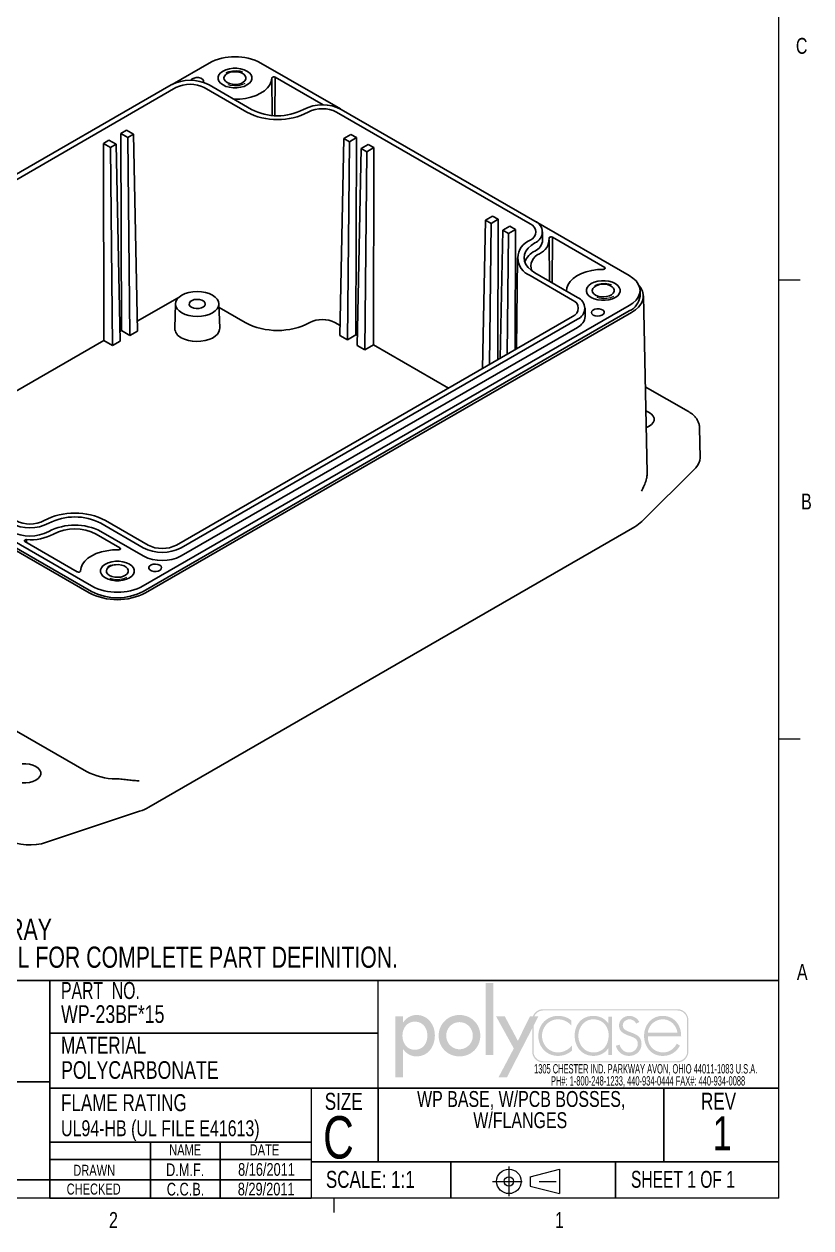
# Model space of a CAD drawing. Header units: inches. Extents: x 0.3 to 21.8, y 0.2 to 16.9.
# Drawn here: x 17.07 to 21.71, y 0.23 to 7.34 of the extents above; entities that cross this region are included whole.
import ezdxf

# ---------------------------------------------------------------- set-up
doc = ezdxf.new("R2010")
doc.units = ezdxf.units.IN
doc.header["$MEASUREMENT"] = 0
doc.linetypes.add('CENTERX2', pattern=[0.8, 0.5, -0.1, 0.1, -0.1])
doc.linetypes.add('HIDDEN', pattern=[0.075, 0.05, -0.025])
doc.layers.add('FORMAT', color=7, linetype='Continuous')
doc.layers.add('SLD-0', color=7, linetype='Continuous')
doc.styles.add('SLDTEXTSTYLE0', font='TXT', dxfattribs={"width": 0.525406})
doc.styles.add('SLDTEXTSTYLE1', font='TXT', dxfattribs={"width": 0.75})
doc.styles.add('SLDTEXTSTYLE2', font='TXT', dxfattribs={"width": 0.694444})
doc.styles.add('SLDTEXTSTYLE3', font='TXT', dxfattribs={"width": 0.6875})

# ---------------------------------------------------------------- blocks, each defined once
blk = doc.blocks.new('ThirdAngleProjectionBlock')
at = {"color": 7, "linetype": 'CENTERX2', "lineweight": 18}
for p, q in [((0.275, 0.506), (0.275, 0)), ((0, 0.253), (1.202, 0.253))]:
    blk.add_line(p, q, dxfattribs=at)
at = {"color": 7, "linetype": 'Continuous', "lineweight": 18}
for p, q in [((0.632, 0.332), (1.13, 0.459)), ((1.13, 0.459), (1.13, 0.048)), ((0.632, 0.332), (0.632, 0.174)), ((0.632, 0.174), (1.13, 0.048))]:
    blk.add_line(p, q, dxfattribs=at)
for radius in [0.206, 0.0789]:
    blk.add_circle((0.275, 0.253), radius, dxfattribs=at)
blk = doc.blocks.new('SW_NOTE_0')
at = {"color": 0, "linetype": 'Continuous', "lineweight": 0, "char_height": 0.055, "attachment_point": 2, "style": 'SLDTEXTSTYLE0'}
for s, insert in [('1305 CHESTER IND. PARKWAY AVON, OHIO 44011-1083 U.S.A.', (0.7423, 0.0709)), ('PH#: 1-800-248-1233, 440-934-0444 FAX#: 440-934-0088', (0.7564, -0.0002))]:
    blk.add_mtext(s, dxfattribs=dict(at, insert=insert))
blk = doc.blocks.new('Block4')
at = {"linetype": 'Continuous'}
blk.add_hatch(color=7, dxfattribs=at).paths.add_polyline_path([(1.559, 0.355), (1.559, 1.505), (1.44, 1.505), (1.44, 0.355)], flags=0)
h = blk.add_hatch(color=7, dxfattribs=at)
edge = h.paths.add_edge_path(flags=0)
edge.add_spline(control_points=[(0.122, 0.452), (0.17, 0.382), (0.245, 0.334), (0.333, 0.334)], knot_values=[4, 4, 4, 4, 5, 5, 5, 5], weights=[1, 1, 1, 1], degree=3, periodic=0)
edge.add_spline(control_points=[(0.333, 0.334), (0.523, 0.334), (0.629, 0.492), (0.629, 0.669)], knot_values=[3, 3, 3, 3, 4, 4, 4, 4], weights=[1, 1, 1, 1], degree=3, periodic=0)
edge.add_spline(control_points=[(0.629, 0.669), (0.629, 0.839), (0.517, 0.994), (0.338, 0.994)], knot_values=[2, 2, 2, 2, 3, 3, 3, 3], weights=[1, 1, 1, 1], degree=3, periodic=0)
edge.add_spline(control_points=[(0.338, 0.994), (0.245, 0.994), (0.171, 0.946), (0.122, 0.872)], knot_values=[1, 1, 1, 1, 2, 2, 2, 2], weights=[1, 1, 1, 1], degree=3, periodic=0)
edge.add_line((0.122, 0.872), (0.119, 0.872))
edge.add_line((0.119, 0.872), (0.119, 0.975))
edge.add_line((0.119, 0.975), (0, 0.975))
edge.add_line((0, 0.975), (0, 0))
edge.add_line((0, 0), (0.119, 0))
edge.add_line((0.119, 0), (0.119, 0.452))
edge.add_line((0.119, 0.452), (0.122, 0.452))
edge = h.paths.add_edge_path(flags=0)
edge.add_spline(control_points=[(0.113, 0.665), (0.113, 0.78), (0.185, 0.888), (0.309, 0.888), (0.437, 0.888), (0.51, 0.786), (0.51, 0.665)], knot_values=[0, 0, 0, 0, 1, 1, 1, 2, 2, 2, 2], weights=[1, 1, 1, 1, 1, 1, 1], degree=3, periodic=0)
edge.add_spline(control_points=[(0.51, 0.665), (0.51, 0.543), (0.439, 0.44), (0.309, 0.44), (0.183, 0.44), (0.113, 0.549), (0.113, 0.665)], knot_values=[2, 2, 2, 2, 3, 3, 3, 4, 4, 4, 4], weights=[1, 1, 1, 1, 1, 1, 1], degree=3, periodic=0)
h = blk.add_hatch(color=7, dxfattribs=at)
edge = h.paths.add_edge_path(flags=0)
edge.add_spline(control_points=[(0.69, 0.664), (0.69, 0.477), (0.836, 0.334), (1.022, 0.334), (1.207, 0.334), (1.353, 0.477), (1.353, 0.664)], knot_values=[0, 0, 0, 0, 1, 1, 1, 2, 2, 2, 2], weights=[1, 1, 1, 1, 1, 1, 1], degree=3, periodic=0)
edge.add_spline(control_points=[(1.353, 0.664), (1.353, 0.851), (1.207, 0.994), (1.022, 0.994), (0.836, 0.994), (0.69, 0.851), (0.69, 0.664)], knot_values=[2, 2, 2, 2, 3, 3, 3, 4, 4, 4, 4], weights=[1, 1, 1, 1, 1, 1, 1], degree=3, periodic=0)
edge = h.paths.add_edge_path(flags=0)
edge.add_spline(control_points=[(1.234, 0.664), (1.234, 0.547), (1.139, 0.448), (1.022, 0.448), (0.904, 0.448), (0.81, 0.547), (0.81, 0.664)], knot_values=[0, 0, 0, 0, 1, 1, 1, 2, 2, 2, 2], weights=[1, 1, 1, 1, 1, 1, 1], degree=3, periodic=0)
edge.add_spline(control_points=[(0.81, 0.664), (0.81, 0.782), (0.904, 0.88), (1.022, 0.88), (1.139, 0.88), (1.234, 0.782), (1.234, 0.664)], knot_values=[2, 2, 2, 2, 3, 3, 3, 4, 4, 4, 4], weights=[1, 1, 1, 1, 1, 1, 1], degree=3, periodic=0)
h = blk.add_hatch(color=7, dxfattribs=at)
edge = h.paths.add_edge_path(flags=0)
edge.add_spline(control_points=[(4.669, 0.413), (4.669, 0.316), (4.59, 0.237), (4.493, 0.237)], knot_values=[7, 7, 7, 7, 8, 8, 8, 8], weights=[1, 1, 1, 1], degree=3, periodic=0)
edge.add_line((4.493, 0.237), (2.356, 0.237))
edge.add_spline(control_points=[(2.356, 0.237), (2.259, 0.237), (2.18, 0.316), (2.18, 0.413)], knot_values=[1, 1, 1, 1, 2, 2, 2, 2], weights=[1, 1, 1, 1], degree=3, periodic=0)
edge.add_line((2.18, 0.413), (2.18, 0.781))
edge.add_line((2.18, 0.781), (1.778, 0))
edge.add_line((1.778, 0), (1.643, 0))
edge.add_line((1.643, 0), (1.887, 0.461))
edge.add_line((1.887, 0.461), (1.603, 0.975))
edge.add_line((1.603, 0.975), (1.742, 0.975))
edge.add_line((1.742, 0.975), (1.952, 0.582))
edge.add_line((1.952, 0.582), (2.146, 0.975))
edge.add_line((2.146, 0.975), (2.192, 0.975))
edge.add_spline(control_points=[(2.192, 0.975), (2.218, 1.041), (2.282, 1.087), (2.356, 1.087)], knot_values=[3.233464, 3.233464, 3.233464, 3.233464, 4, 4, 4, 4], weights=[1, 1, 1, 1], degree=3, periodic=0)
edge.add_line((2.356, 1.087), (4.493, 1.087))
edge.add_spline(control_points=[(4.493, 1.087), (4.59, 1.087), (4.669, 1.008), (4.669, 0.911)], knot_values=[5, 5, 5, 5, 6, 6, 6, 6], weights=[1, 1, 1, 1], degree=3, periodic=0)
edge.add_line((4.669, 0.911), (4.669, 0.413))
edge = h.paths.add_edge_path(flags=0)
edge.add_line((2.215, 0.975), (2.28, 0.975))
edge.add_line((2.28, 0.975), (2.201, 0.821))
edge.add_line((2.201, 0.821), (2.201, 0.413))
edge.add_spline(control_points=[(2.201, 0.413), (2.201, 0.327), (2.271, 0.258), (2.356, 0.258)], knot_values=[2, 2, 2, 2, 3, 3, 3, 3], weights=[1, 1, 1, 1], degree=3, periodic=0)
edge.add_line((2.356, 0.258), (4.493, 0.258))
edge.add_spline(control_points=[(4.493, 0.258), (4.579, 0.258), (4.649, 0.327), (4.649, 0.413)], knot_values=[4, 4, 4, 4, 5, 5, 5, 5], weights=[1, 1, 1, 1], degree=3, periodic=0)
edge.add_line((4.649, 0.413), (4.649, 0.911))
edge.add_spline(control_points=[(4.649, 0.911), (4.649, 0.997), (4.579, 1.066), (4.493, 1.066)], knot_values=[6, 6, 6, 6, 7, 7, 7, 7], weights=[1, 1, 1, 1], degree=3, periodic=0)
edge.add_line((4.493, 1.066), (2.356, 1.066))
edge.add_spline(control_points=[(2.356, 1.066), (2.293, 1.066), (2.239, 1.029), (2.215, 0.975)], knot_values=[0, 0, 0, 0, 0.732403, 0.732403, 0.732403, 0.732403], weights=[1, 1, 1, 1], degree=3, periodic=0)
h = blk.add_hatch(color=7, dxfattribs=at)
edge = h.paths.add_edge_path(flags=0)
edge.add_spline(control_points=[(2.806, 0.905), (2.745, 0.957), (2.672, 0.98), (2.593, 0.98)], knot_values=[8, 8, 8, 8, 9, 9, 9, 9], weights=[1, 1, 1, 1], degree=3, periodic=0)
edge.add_spline(control_points=[(2.593, 0.98), (2.413, 0.98), (2.278, 0.84), (2.278, 0.662)], knot_values=[7, 7, 7, 7, 8, 8, 8, 8], weights=[1, 1, 1, 1], degree=3, periodic=0)
edge.add_spline(control_points=[(2.278, 0.662), (2.278, 0.484), (2.41, 0.342), (2.592, 0.342)], knot_values=[6, 6, 6, 6, 7, 7, 7, 7], weights=[1, 1, 1, 1], degree=3, periodic=0)
edge.add_spline(control_points=[(2.592, 0.342), (2.674, 0.342), (2.752, 0.372), (2.814, 0.427)], knot_values=[5, 5, 5, 5, 6, 6, 6, 6], weights=[1, 1, 1, 1], degree=3, periodic=0)
edge.add_line((2.814, 0.427), (2.814, 0.507))
edge.add_spline(control_points=[(2.814, 0.507), (2.759, 0.44), (2.676, 0.398), (2.589, 0.398)], knot_values=[3, 3, 3, 3, 4, 4, 4, 4], weights=[1, 1, 1, 1], degree=3, periodic=0)
edge.add_spline(control_points=[(2.589, 0.398), (2.445, 0.398), (2.337, 0.523), (2.337, 0.662)], knot_values=[2, 2, 2, 2, 3, 3, 3, 3], weights=[1, 1, 1, 1], degree=3, periodic=0)
edge.add_spline(control_points=[(2.337, 0.662), (2.337, 0.802), (2.446, 0.925), (2.59, 0.925)], knot_values=[1, 1, 1, 1, 2, 2, 2, 2], weights=[1, 1, 1, 1], degree=3, periodic=0)
edge.add_spline(control_points=[(2.59, 0.925), (2.678, 0.925), (2.748, 0.889), (2.806, 0.825)], knot_values=[0, 0, 0, 0, 1, 1, 1, 1], weights=[1, 1, 1, 1], degree=3, periodic=0)
edge.add_line((2.806, 0.825), (2.806, 0.905))
h = blk.add_hatch(color=7, dxfattribs=at)
edge = h.paths.add_edge_path(flags=0)
edge.add_spline(control_points=[(3.392, 0.861), (3.34, 0.938), (3.25, 0.98), (3.156, 0.98)], knot_values=[6, 6, 6, 6, 7, 7, 7, 7], weights=[1, 1, 1, 1], degree=3, periodic=0)
edge.add_spline(control_points=[(3.156, 0.98), (2.972, 0.98), (2.857, 0.844), (2.857, 0.665)], knot_values=[5, 5, 5, 5, 6, 6, 6, 6], weights=[1, 1, 1, 1], degree=3, periodic=0)
edge.add_spline(control_points=[(2.857, 0.665), (2.857, 0.486), (2.973, 0.342), (3.159, 0.342)], knot_values=[4, 4, 4, 4, 5, 5, 5, 5], weights=[1, 1, 1, 1], degree=3, periodic=0)
edge.add_spline(control_points=[(3.159, 0.342), (3.249, 0.342), (3.347, 0.387), (3.392, 0.465)], knot_values=[3, 3, 3, 3, 4, 4, 4, 4], weights=[1, 1, 1, 1], degree=3, periodic=0)
edge.add_line((3.392, 0.465), (3.395, 0.465))
edge.add_line((3.395, 0.465), (3.395, 0.355))
edge.add_line((3.395, 0.355), (3.454, 0.355))
edge.add_line((3.454, 0.355), (3.454, 0.967))
edge.add_line((3.454, 0.967), (3.395, 0.967))
edge.add_line((3.395, 0.967), (3.395, 0.861))
edge.add_line((3.395, 0.861), (3.392, 0.861))
edge = h.paths.add_edge_path(flags=0)
edge.add_spline(control_points=[(3.398, 0.672), (3.398, 0.525), (3.314, 0.397), (3.157, 0.397), (3.009, 0.397), (2.916, 0.525), (2.916, 0.665)], knot_values=[0, 0, 0, 0, 1, 1, 1, 2, 2, 2, 2], weights=[1, 1, 1, 1, 1, 1, 1], degree=3, periodic=0)
edge.add_spline(control_points=[(2.916, 0.665), (2.916, 0.798), (3.013, 0.925), (3.153, 0.925), (3.302, 0.925), (3.398, 0.814), (3.398, 0.672)], knot_values=[2, 2, 2, 2, 3, 3, 3, 4, 4, 4, 4], weights=[1, 1, 1, 1, 1, 1, 1], degree=3, periodic=0)
h = blk.add_hatch(color=7, dxfattribs=at)
edge = h.paths.add_edge_path(flags=0)
edge.add_spline(control_points=[(3.731, 0.98), (3.793, 0.98), (3.861, 0.939), (3.887, 0.882)], knot_values=[11, 11, 11, 11, 12, 12, 12, 12], weights=[1, 1, 1, 1], degree=3, periodic=0)
edge.add_line((3.887, 0.882), (3.836, 0.856))
edge.add_spline(control_points=[(3.836, 0.856), (3.816, 0.898), (3.776, 0.925), (3.728, 0.925)], knot_values=[0, 0, 0, 0, 1, 1, 1, 1], weights=[1, 1, 1, 1], degree=3, periodic=0)
edge.add_spline(control_points=[(3.728, 0.925), (3.677, 0.925), (3.624, 0.882), (3.624, 0.829)], knot_values=[1, 1, 1, 1, 2, 2, 2, 2], weights=[1, 1, 1, 1], degree=3, periodic=0)
edge.add_spline(control_points=[(3.624, 0.829), (3.624, 0.682), (3.922, 0.754), (3.922, 0.533)], knot_values=[2, 2, 2, 2, 3, 3, 3, 3], weights=[1, 1, 1, 1], degree=3, periodic=0)
edge.add_spline(control_points=[(3.922, 0.533), (3.922, 0.42), (3.834, 0.342), (3.724, 0.342)], knot_values=[3, 3, 3, 3, 4, 4, 4, 4], weights=[1, 1, 1, 1], degree=3, periodic=0)
edge.add_spline(control_points=[(3.724, 0.342), (3.622, 0.342), (3.539, 0.404), (3.514, 0.503)], knot_values=[4, 4, 4, 4, 5, 5, 5, 5], weights=[1, 1, 1, 1], degree=3, periodic=0)
edge.add_line((3.514, 0.503), (3.572, 0.522))
edge.add_spline(control_points=[(3.572, 0.522), (3.595, 0.449), (3.644, 0.397), (3.724, 0.397)], knot_values=[6, 6, 6, 6, 7, 7, 7, 7], weights=[1, 1, 1, 1], degree=3, periodic=0)
edge.add_spline(control_points=[(3.724, 0.397), (3.801, 0.397), (3.862, 0.458), (3.862, 0.535)], knot_values=[7, 7, 7, 7, 8, 8, 8, 8], weights=[1, 1, 1, 1], degree=3, periodic=0)
edge.add_spline(control_points=[(3.862, 0.535), (3.862, 0.611), (3.804, 0.635), (3.743, 0.656)], knot_values=[8, 8, 8, 8, 9, 9, 9, 9], weights=[1, 1, 1, 1], degree=3, periodic=0)
edge.add_spline(control_points=[(3.743, 0.656), (3.659, 0.686), (3.564, 0.722), (3.564, 0.825)], knot_values=[9, 9, 9, 9, 10, 10, 10, 10], weights=[1, 1, 1, 1], degree=3, periodic=0)
edge.add_spline(control_points=[(3.564, 0.825), (3.564, 0.918), (3.642, 0.98), (3.731, 0.98)], knot_values=[10, 10, 10, 10, 11, 11, 11, 11], weights=[1, 1, 1, 1], degree=3, periodic=0)
h = blk.add_hatch(color=7, dxfattribs=at)
edge = h.paths.add_edge_path(flags=0)
edge.add_spline(control_points=[(4.554, 0.656), (4.555, 0.832), (4.445, 0.98), (4.26, 0.98)], knot_values=[6, 6, 6, 6, 7, 7, 7, 7], weights=[1, 1, 1, 1], degree=3, periodic=0)
edge.add_spline(control_points=[(4.26, 0.98), (4.081, 0.98), (3.963, 0.833), (3.963, 0.662)], knot_values=[5, 5, 5, 5, 6, 6, 6, 6], weights=[1, 1, 1, 1], degree=3, periodic=0)
edge.add_spline(control_points=[(3.963, 0.662), (3.963, 0.489), (4.078, 0.342), (4.26, 0.342)], knot_values=[4, 4, 4, 4, 5, 5, 5, 5], weights=[1, 1, 1, 1], degree=3, periodic=0)
edge.add_spline(control_points=[(4.26, 0.342), (4.38, 0.342), (4.478, 0.401), (4.534, 0.507)], knot_values=[3, 3, 3, 3, 4, 4, 4, 4], weights=[1, 1, 1, 1], degree=3, periodic=0)
edge.add_line((4.534, 0.507), (4.484, 0.537))
edge.add_spline(control_points=[(4.484, 0.537), (4.44, 0.454), (4.363, 0.398), (4.268, 0.398)], knot_values=[1, 1, 1, 1, 2, 2, 2, 2], weights=[1, 1, 1, 1], degree=3, periodic=0)
edge.add_spline(control_points=[(4.268, 0.398), (4.126, 0.398), (4.019, 0.501), (4.023, 0.656)], knot_values=[0, 0, 0, 0, 1, 1, 1, 1], weights=[1, 1, 1, 1], degree=3, periodic=0)
edge.add_line((4.023, 0.656), (4.554, 0.656))
edge = h.paths.add_edge_path(flags=0)
edge.add_spline(control_points=[(4.023, 0.712), (4.033, 0.827), (4.136, 0.925), (4.261, 0.925)], knot_values=[1, 1, 1, 1, 2, 2, 2, 2], weights=[1, 1, 1, 1], degree=3, periodic=0)
edge.add_spline(control_points=[(4.261, 0.925), (4.387, 0.925), (4.48, 0.824), (4.494, 0.712)], knot_values=[0, 0, 0, 0, 1, 1, 1, 1], weights=[1, 1, 1, 1], degree=3, periodic=0)
edge.add_line((4.494, 0.712), (4.023, 0.712))
blk = doc.blocks.new('POLYCASE LOGO')
at = {"color": 7, "linetype": 'Continuous', "xscale": 0.37, "yscale": 0.37, "zscale": 0.37}
blk.add_blockref('Block4', (0.1015, -0.5714), dxfattribs=at)
at = {"color": 7, "linetype": 'Continuous', "lineweight": 0}
blk.add_blockref('SW_NOTE_0', (0.8349, -0.5644), dxfattribs=at)
blk = doc.blocks.new('SW_NOTE_1')
at = {"layer": 'SLD-0', "color": 0, "char_height": 0.125, "attachment_point": 1, "style": 'SLDTEXTSTYLE1'}
for s, insert in [('NOTES:', (0, 0.1611)), ('1.', (0, -0.0032)), ('COLOR: LIGHT GRAY', (0.1969, -0.0032)), ('2.', (0, -0.1676)), ('SEE SOLID MODEL FOR COMPLETE PART DEFINITION.', (0.1969, -0.1676))]:
    blk.add_mtext(s, dxfattribs=dict(at, insert=insert))
blk = doc.blocks.new('SW_NOTE_3')
at = {"layer": 'FORMAT', "color": 0, "char_height": 0.09375, "attachment_point": 2, "style": 'SLDTEXTSTYLE1'}
for s, insert in [('WP BASE, W/PCB BOSSES,', (0.7471, 0.1209)), ('W/FLANGES', (0.7413, -0.0041))]:
    blk.add_mtext(s, dxfattribs=dict(at, insert=insert))

msp = doc.modelspace()

# ---------------------------------------------------------------- linework, layer by layer
at = {"color": 7, "linetype": 'Continuous', "lineweight": 18}
for p, q in [((21.5228799, 0.4106007), (21.5228799, 16.6606007)), ((21.5228799, 5.8276007), (21.6478799, 5.8276007)), ((21.5228799, 3.1196007), (21.6478799, 3.1196007)), ((21.5228799, 0.4106007), (0.5228799, 0.4106007)), ((18.8978799, 0.4106007), (18.8978799, 0.3258015))]:
    msp.add_line(p, q, dxfattribs=at)
at = {"color": 7, "linetype": 'Continuous', "lineweight": 25}
for p, q in [((18.1626963, 7.1053099), (17.9443453, 6.9792585)), ((18.9376017, 6.8345678), (18.4686119, 7.1053099)), ((17.9399187, 6.9768009), (15.6036379, 5.6280947)), ((17.9677576, 6.9607299), (15.6314768, 5.6120237)), ((18.3852735, 6.8160393), (18.1346348, 6.9607299)), ((18.4131123, 6.8321103), (18.1624736, 6.9768009)), ((18.5345402, 6.7968324), (18.5321892, 7.0168016)), ((18.5506529, 6.795808), (18.5523519, 7.0216115)), ((18.8345669, 6.8586923), (18.5523519, 7.0216115)), ((20.0833598, 6.1732336), (18.9420282, 6.8321103)), ((20.055521, 6.1571626), (18.9141894, 6.8160393)), ((17.6423595, 6.690515), (17.6755935, 6.7097006)), ((17.6455004, 5.527782), (17.6423595, 6.690515)), ((17.6843404, 6.6662799), (17.6423595, 6.690515)), ((17.6755935, 6.7097006), (17.7175745, 6.6854655)), ((17.7175745, 6.6854655), (17.6843404, 6.6662799)), ((17.7406088, 5.5241419), (17.7175745, 6.6854655)), ((18.956678, 6.6606743), (18.9986589, 6.6849095)), ((18.9986589, 6.6849095), (19.031893, 6.6657239)), ((17.5395283, 6.6311519), (17.5727623, 6.6503375)), ((17.5426693, 5.4684188), (17.5395283, 6.6311519)), ((17.5815093, 6.6069168), (17.5395283, 6.6311519)), ((17.5727623, 6.6503375), (17.6147433, 6.6261024)), ((17.6147433, 6.6261024), (17.5815093, 6.6069168)), ((17.5933763, 5.4391463), (17.5815093, 6.6069168)), ((17.6377777, 5.4647787), (17.6147433, 6.6261024)), ((17.6962074, 5.4985095), (17.6843404, 6.6662799)), ((18.9336436, 5.4993507), (18.956678, 6.6606743)), ((18.989912, 6.6414888), (18.956678, 6.6606743)), ((18.978045, 5.4737183), (18.989912, 6.6414888)), ((19.031893, 6.6657239), (18.989912, 6.6414888)), ((19.031893, 6.6657239), (19.028752, 5.5029908)), ((19.0595091, 6.6013112), (19.1014901, 6.6255463)), ((19.1347241, 6.6063607), (19.0927431, 6.5821256)), ((19.1014901, 6.6255463), (19.1347241, 6.6063607)), ((19.1347241, 6.6063607), (19.1315831, 5.4436277)), ((19.0364747, 5.4399876), (19.0595091, 6.6013112)), ((19.0927431, 6.5821256), (19.0595091, 6.6013112)), ((19.0808762, 5.4143552), (19.0927431, 6.5821256)), ((19.7744207, 5.3038327), (19.7917711, 6.1785854)), ((19.8337521, 6.2028205), (19.7917711, 6.1785854)), ((19.7917711, 6.1785854), (19.8250051, 6.1593998)), ((19.8250051, 6.1593998), (19.8669861, 6.1836349)), ((19.8669861, 6.1836349), (19.8337521, 6.2028205)), ((19.8647503, 5.3559789), (19.8669861, 6.1836349)), ((19.816558, 5.328158), (19.8250051, 6.1593998)), ((19.879634, 5.3645711), (19.8946022, 6.1192222)), ((19.9365832, 6.1434573), (19.8946022, 6.1192222)), ((19.8946022, 6.1192222), (19.9278362, 6.1000366)), ((19.9278362, 6.1000366), (19.9698172, 6.1242717)), ((19.9698172, 6.1242717), (19.9365832, 6.1434573)), ((19.9679026, 5.4155275), (19.9698172, 6.1242717)), ((20.6401368, 5.8517152), (20.0876169, 6.1706782)), ((20.1294524, 6.0607736), (20.1294524, 6.1089945)), ((19.9206027, 5.3882218), (19.9278362, 6.1000366)), ((20.1706863, 5.8174844), (20.1680786, 6.0614717)), ((20.1851343, 5.8091438), (20.1871563, 6.0778591)), ((20.1871563, 6.0778591), (20.4951513, 5.9000573)), ((19.9805452, 5.957238), (19.974798, 5.4195081)), ((20.4950784, 5.890373), (20.4951513, 5.9000573)), ((20.3061597, 5.7071353), (20.055521, 5.8518259)), ((20.3339985, 5.7232063), (20.0833598, 5.8678969)), ((20.2706477, 5.7641858), (20.2706009, 5.759805)), ((20.703494, 5.7312673), (20.703494, 5.7634146)), ((17.7394608, 5.5820242), (17.9770993, 5.71921)), ((17.9650125, 5.6856749), (17.960374, 5.5410617)), ((17.9770993, 5.71921), (17.9835771, 5.7226479)), ((18.2255126, 5.5410617), (18.2208741, 5.6856749)), ((20.7455003, 4.6880068), (20.7231611, 5.7329486)), ((17.7749401, 4.0210711), (20.6401368, 5.6751139)), ((17.7749401, 3.9889238), (20.6401368, 5.6429667)), ((17.7888596, 3.9808883), (20.6540562, 5.6349311)), ((17.9698789, 4.2620929), (20.3061597, 5.6107991)), ((18.2215814, 5.6636239), (18.3759317, 5.5745193)), ((20.3800912, 5.6107463), (20.3800912, 5.6589672)), ((17.9977177, 4.2460219), (20.3339985, 5.5947281)), ((17.9977177, 4.197801), (20.3339985, 5.5465072)), ((18.9048476, 5.5745193), (18.9347916, 5.557233)), ((16.9321341, 5.1159644), (17.5426693, 5.4684188)), ((17.5426693, 5.4684188), (17.5933763, 5.4391463)), ((17.6366296, 5.522661), (17.6455004, 5.527782)), ((17.6455004, 5.527782), (17.6962074, 5.4985095)), ((17.6962074, 5.4985095), (17.7406088, 5.5241419)), ((18.9336436, 5.4993507), (18.978045, 5.4737183)), ((18.978045, 5.4737183), (19.028752, 5.5029908)), ((19.028752, 5.5029908), (19.0376228, 5.4978698)), ((17.5933763, 5.4391463), (17.6377777, 5.4647787)), ((19.0364747, 5.4399876), (19.0808762, 5.4143552)), ((19.0808762, 5.4143552), (19.1315831, 5.4436277)), ((19.1315831, 5.4436277), (19.574081, 5.1881791)), ((15.2974997, 5.2746658), (17.4690246, 4.0210711)), ((15.2835802, 5.234483), (17.4551052, 3.9808883)), ((15.2974997, 5.2425185), (17.4690246, 3.9889238)), ((20.9897774, 5.0492195), (20.7346292, 5.1965134)), ((21.0582508, 4.7769767), (21.0544595, 4.9543207)), ((20.7147714, 4.4016676), (21.0318928, 4.7187547)), ((17.552363, 4.4067836), (17.8030017, 4.2620929)), ((17.5245241, 4.3907125), (17.7751628, 4.2460219)), ((17.5245241, 4.3424916), (17.7751628, 4.197801)), ((17.8078108, 2.7162042), (20.6730075, 4.3702471)), ((17.0772895, 4.2825712), (17.3852846, 4.1047694)), ((17.08683, 4.2770636), (17.0868486, 4.2941751)), ((17.637115, 4.2459565), (17.4972086, 4.3267227)), ((17.6370421, 4.2362722), (17.637115, 4.2459565)), ((15.2677875, 4.1805796), (17.4393125, 2.9269849)), ((17.405451, 4.110143), (17.4054432, 4.1094135)), ((17.7533829, 2.6920944), (17.2041125, 2.5090241))]:
    msp.add_line(p, q, dxfattribs=at)
at = {"color": 7, "linetype": 'Continuous', "lineweight": 25, "flags": 128}
for points in [[(18.2449434, 6.9761888), (18.2624509, 6.9681289), (18.2826262, 6.96252), (18.3044577, 6.9596435), (18.3268506, 6.9596435), (18.348682, 6.96252), (18.3688573, 6.9681289), (18.3863648, 6.9761888), (18.4003265, 6.9862957), (18.4100424, 6.9979426), (18.4150253, 7.0105457), (18.4150253, 7.0234728), (18.4100424, 7.0360758), (18.4003265, 7.0477228), (18.3863648, 7.0578296), (18.3688573, 7.0658896), (18.348682, 7.0714985), (18.3268506, 7.074375), (18.3044577, 7.074375), (18.2826262, 7.0714985), (18.2624509, 7.0658896), (18.2449434, 7.0578296), (18.2309817, 7.0477228), (18.2212658, 7.0360758), (18.2162829, 7.0234728), (18.2162829, 7.0105457), (18.2212658, 6.9979426), (18.2309817, 6.9862957), (18.2449434, 6.9761888)], [(18.2449434, 6.9761888), (18.2624509, 6.9681289), (18.2826262, 6.96252), (18.3044577, 6.9596435), (18.3268506, 6.9596435), (18.348682, 6.96252), (18.3688573, 6.9681289), (18.3863648, 6.9761888), (18.4003265, 6.9862957), (18.4100424, 6.9979426), (18.4150253, 7.0105457), (18.4150253, 7.0234728), (18.4100424, 7.0360758), (18.4003265, 7.0477228), (18.3863648, 7.0578296), (18.3688573, 7.0658896), (18.348682, 7.0714985), (18.3268506, 7.074375), (18.3044577, 7.074375), (18.2826262, 7.0714985), (18.2624509, 7.0658896), (18.2449434, 7.0578296), (18.2309817, 7.0477228), (18.2212658, 7.0360758), (18.2162829, 7.0234728), (18.2162829, 7.0105457), (18.2212658, 6.9979426), (18.2309817, 6.9862957), (18.2449434, 6.9761888)], [(18.26972, 6.990492), (18.2838162, 6.9843211), (18.3002737, 6.9805745), (18.3178719, 6.9795301), (18.3353056, 6.9812654), (18.3512819, 6.9856516), (18.3646158, 6.9923635), (18.3743184, 7.0009032), (18.3796702, 7.0106374), (18.3802742, 7.0208442), (18.3760856, 7.0307666), (18.3674151, 7.0396687), (18.3549057, 7.0468902), (18.3394852, 7.0518956), (18.3222972, 7.0543136), (18.3046166, 7.0539649), (18.2877546, 7.0508754), (18.2729617, 7.0452742), (18.2613352, 7.0375767), (18.2537372, 7.0283538), (18.2507313, 7.0182896), (18.2525405, 7.0081303), (18.2590305, 6.9986296), (18.26972, 6.990492)], [(18.056094, 7.0033656), (18.0569857, 7.0051528), (18.0636917, 7.0121031), (18.074294, 7.0171856), (18.0873608, 7.0197139), (18.1011273, 7.0193465), (18.1137343, 7.016133), (18.1234791, 7.0105074), (18.1290456, 7.0032296), (18.1296821, 6.9952824), (18.1283028, 6.9917574)], [(18.5321892, 7.0168016), (18.5293702, 6.9969033), (18.5210997, 6.9775179), (18.5075886, 6.9591399), (18.4891815, 6.9422381), (18.4663481, 6.9272435), (18.4396707, 6.9145387), (18.4098299, 6.9044477), (18.3775867, 6.897228), (18.3437638, 6.8930638), (18.3092239, 6.8920611)], [(18.5523519, 7.0216115), (18.5495701, 7.0228028), (18.5463093, 7.023477), (18.5428499, 7.0235762), (18.5394894, 7.0230917), (18.5365169, 7.0220654), (18.5341879, 7.0205854), (18.5327028, 7.018779), (18.5321892, 7.0168016)], [(20.0833598, 5.8678969), (20.061283, 5.882819), (20.0435216, 5.8995511), (20.030513, 5.9176812), (20.0225775, 5.9367628), (20.0199104, 5.9563262), (20.0225775, 5.9758895), (20.030513, 5.9949711), (20.0435216, 6.0131012), (20.061283, 6.0298333), (20.0833598, 6.0447554)], [(20.1670555, 6.0723407), (20.1672407, 6.0744252), (20.1685096, 6.0763797), (20.1707432, 6.078021), (20.1737322, 6.0791953), (20.1771965, 6.0797926), (20.1808115, 6.079757), (20.1842385, 6.0790917), (20.1871563, 6.0778591)], [(20.4951513, 5.9000573), (20.4972149, 5.8984514), (20.4983828, 5.896569), (20.4985545, 5.8945719), (20.4977154, 5.892632), (20.4959375, 5.890916), (20.4933737, 5.8895715), (20.4902446, 5.8887141), (20.4868193, 5.8884177)], [(20.4868193, 5.8884177), (20.4523508, 5.8867903), (20.4187707, 5.8820158), (20.3869356, 5.874216), (20.3576575, 5.8635898), (20.3316833, 5.8504084), (20.3096756, 5.8350078), (20.2921956, 5.8177811), (20.2796894, 5.7991675), (20.2724759, 5.779642), (20.2707391, 5.7597025)], [(20.6401368, 5.6751139), (20.6621815, 5.6900143), (20.6799171, 5.7067221), (20.6929068, 5.7248258), (20.7008308, 5.7438797), (20.703494, 5.7634146), (20.7008308, 5.7829495), (20.6929068, 5.8020034), (20.6799171, 5.8201071), (20.6621815, 5.8368148), (20.6401368, 5.8517152)], [(18.002467, 5.6320765), (18.0218566, 5.6228904), (18.0439779, 5.6160645), (18.067981, 5.6118611), (18.0929433, 5.6104418), (18.1179057, 5.6118611), (18.1419087, 5.6160645), (18.16403, 5.6228904), (18.1834196, 5.6320765), (18.1993321, 5.6432699), (18.2111562, 5.6560403), (18.2184375, 5.6698969), (18.2208961, 5.6843074), (18.2184375, 5.6987178), (18.2111562, 5.7125745), (18.1993321, 5.7253449), (18.1834196, 5.7365382), (18.16403, 5.7457243), (18.1419087, 5.7525502), (18.1179057, 5.7567536), (18.0929433, 5.7581729), (18.067981, 5.7567536), (18.0439779, 5.7525502), (18.0218566, 5.7457243), (18.002467, 5.7365382), (17.9865545, 5.7253449), (17.9747304, 5.7125745), (17.9674491, 5.6987178), (17.9649906, 5.6843074), (17.9674491, 5.6698969), (17.9747304, 5.6560403), (17.9865545, 5.6432699), (18.002467, 5.6320765)], [(20.4164684, 5.7225942), (20.4339758, 5.7145342), (20.4541511, 5.7089254), (20.4759826, 5.7060488), (20.4983755, 5.7060488), (20.5202069, 5.7089254), (20.5403822, 5.7145342), (20.5578897, 5.7225942), (20.5718514, 5.732701), (20.5815674, 5.744348), (20.5865503, 5.756951), (20.5865503, 5.7698782), (20.5815674, 5.7824812), (20.5718514, 5.7941281), (20.5578897, 5.804235), (20.5403822, 5.8122949), (20.5202069, 5.8179038), (20.4983755, 5.8207804), (20.4759826, 5.8207804), (20.4541511, 5.8179038), (20.4339758, 5.8122949), (20.4164684, 5.804235), (20.4025066, 5.7941281), (20.3927907, 5.7824812), (20.3878078, 5.7698782), (20.3878078, 5.756951), (20.3927907, 5.744348), (20.4025066, 5.732701), (20.4164684, 5.7225942)], [(20.4164684, 5.7225942), (20.4339758, 5.7145342), (20.4541511, 5.7089254), (20.4759826, 5.7060488), (20.4983755, 5.7060488), (20.5202069, 5.7089254), (20.5403822, 5.7145342), (20.5578897, 5.7225942), (20.5718514, 5.732701), (20.5815674, 5.744348), (20.5865503, 5.756951), (20.5865503, 5.7698782), (20.5815674, 5.7824812), (20.5718514, 5.7941281), (20.5578897, 5.804235), (20.5403822, 5.8122949), (20.5202069, 5.8179038), (20.4983755, 5.8207804), (20.4759826, 5.8207804), (20.4541511, 5.8179038), (20.4339758, 5.8122949), (20.4164684, 5.804235), (20.4025066, 5.7941281), (20.3927907, 5.7824812), (20.3878078, 5.7698782), (20.3878078, 5.756951), (20.3927907, 5.744348), (20.4025066, 5.732701), (20.4164684, 5.7225942)], [(20.4412449, 5.7368974), (20.4553412, 5.7307265), (20.4717987, 5.7269799), (20.4893969, 5.7259355), (20.5068306, 5.7276707), (20.5228068, 5.7320569), (20.5361407, 5.7387688), (20.5458433, 5.7473085), (20.5511951, 5.7570428), (20.5517991, 5.7672496), (20.5476105, 5.777172), (20.53894, 5.786074), (20.5264306, 5.7932955), (20.5110101, 5.7983009), (20.4938222, 5.8007189), (20.4761415, 5.8003703), (20.4592795, 5.7972808), (20.4444867, 5.7916796), (20.4328601, 5.7839821), (20.4252621, 5.7747592), (20.4222563, 5.7646949), (20.4240654, 5.7545357), (20.4305554, 5.745035), (20.4412449, 5.7368974)], [(20.6540562, 5.6349311), (20.6761068, 5.6496218), (20.6943113, 5.6659745), (20.7082992, 5.6836563), (20.7177857, 5.7023074), (20.7225777, 5.7215481), (20.7225777, 5.7409865), (20.7177857, 5.7602272), (20.7082992, 5.7788783), (20.6971255, 5.7934926)], [(18.0593557, 5.6649177), (18.0720815, 5.6596724), (18.0870679, 5.6570968), (18.102691, 5.6574698), (18.1172578, 5.6607511), (18.1291898, 5.6665851), (18.1371939, 5.6743396), (18.1404027, 5.6831742), (18.1384686, 5.6921316), (18.1316011, 5.7002412), (18.1205445, 5.7066241), (18.1064968, 5.7105886), (18.0909804, 5.7117051), (18.0756767, 5.7098527), (18.0622441, 5.705232), (18.0521382, 5.6983439), (18.0464543, 5.6899346), (18.0458081, 5.6809156), (18.0502697, 5.6722641), (18.0593557, 5.6649177)], [(20.4282073, 5.6193069), (20.4395767, 5.6148108), (20.4529919, 5.6129893), (20.4666409, 5.6140885), (20.4786805, 5.6179598), (20.4874846, 5.6240804), (20.4918641, 5.6316237), (20.4912277, 5.6395709), (20.4856612, 5.6468488), (20.4759164, 5.6524743), (20.4633094, 5.6556878), (20.4495429, 5.6560552), (20.4364761, 5.653527), (20.4258737, 5.6484445), (20.4191677, 5.6414942), (20.4172638, 5.6336147), (20.420419, 5.6258703), (20.4282073, 5.6193069)], [(17.9991866, 5.48552), (18.0186245, 5.476255), (18.0407484, 5.469281), (18.0647589, 5.4648502), (18.0897879, 5.4631226), (18.114931, 5.4641607), (18.1392795, 5.467927), (18.1619532, 5.4742854), (18.1821327, 5.483006), (18.1990887, 5.4937737), (18.2122083, 5.5061993), (18.2210173, 5.5198337), (18.2251975, 5.5341841), (18.2255126, 5.5410617)], [(20.7376944, 5.0531362), (20.7411728, 5.0519315), (20.7584046, 5.0439985)], [(20.7584046, 5.0439985), (20.7721465, 5.0340508), (20.7817094, 5.0225873), (20.7866138, 5.0101827), (20.7866138, 4.9974591), (20.7817094, 4.9850546), (20.7721465, 4.973591), (20.7584046, 4.9636434), (20.7411728, 4.9557103), (20.7397878, 4.9552171)], [(17.0868486, 4.2941751), (17.0832378, 4.2940682), (17.0798522, 4.2933357), (17.0770091, 4.2920463), (17.0749748, 4.2903208), (17.0739401, 4.2883208), (17.0740019, 4.2862339), (17.0751544, 4.2842556), (17.0772895, 4.2825712)], [(17.4054472, 4.1095794), (17.4082662, 4.1294777), (17.4165368, 4.148863), (17.4300479, 4.1672411), (17.4484549, 4.1841429), (17.4712884, 4.1991375), (17.4979657, 4.2118423), (17.5278066, 4.2219333), (17.5600497, 4.229153), (17.5938726, 4.2333172), (17.6284126, 4.2343199)], [(17.6284126, 4.2343199), (17.631897, 4.2345612), (17.6351048, 4.235383), (17.6377527, 4.2367126), (17.6396069, 4.2384327), (17.6405038, 4.2403914), (17.6403642, 4.2424157), (17.6392003, 4.244327), (17.637115, 4.2459565)], [(17.5512717, 4.0685513), (17.5687791, 4.0604914), (17.5889544, 4.0548825), (17.6107859, 4.052006), (17.6331788, 4.052006), (17.6550103, 4.0548825), (17.6751856, 4.0604914), (17.692693, 4.0685513), (17.7066548, 4.0786582), (17.7163707, 4.0903051), (17.7213536, 4.1029082), (17.7213536, 4.1158353), (17.7163707, 4.1284384), (17.7066548, 4.1400853), (17.692693, 4.1501922), (17.6751856, 4.1582521), (17.6550103, 4.163861), (17.6331788, 4.1667375), (17.6107859, 4.1667375), (17.5889544, 4.163861), (17.5687791, 4.1582521), (17.5512717, 4.1501922), (17.5373099, 4.1400853), (17.527594, 4.1284384), (17.5226111, 4.1158353), (17.5226111, 4.1029082), (17.527594, 4.0903051), (17.5373099, 4.0786582), (17.5512717, 4.0685513)], [(17.5512717, 4.0685513), (17.5687791, 4.0604914), (17.5889544, 4.0548825), (17.6107859, 4.052006), (17.6331788, 4.052006), (17.6550103, 4.0548825), (17.6751856, 4.0604914), (17.692693, 4.0685513), (17.7066548, 4.0786582), (17.7163707, 4.0903051), (17.7213536, 4.1029082), (17.7213536, 4.1158353), (17.7163707, 4.1284384), (17.7066548, 4.1400853), (17.692693, 4.1501922), (17.6751856, 4.1582521), (17.6550103, 4.163861), (17.6331788, 4.1667375), (17.6107859, 4.1667375), (17.5889544, 4.163861), (17.5687791, 4.1582521), (17.5512717, 4.1501922), (17.5373099, 4.1400853), (17.527594, 4.1284384), (17.5226111, 4.1158353), (17.5226111, 4.1029082), (17.527594, 4.0903051), (17.5373099, 4.0786582), (17.5512717, 4.0685513)], [(17.5760483, 4.0828546), (17.5901445, 4.0766836), (17.606602, 4.072937), (17.6242002, 4.0718926), (17.6416339, 4.0736279), (17.6576101, 4.0780141), (17.670944, 4.084726), (17.6806467, 4.0932657), (17.6859984, 4.1029999), (17.6866024, 4.1132068), (17.6824138, 4.1231291), (17.6737433, 4.1320312), (17.6612339, 4.1392527), (17.6458134, 4.1442581), (17.6286255, 4.1466761), (17.6109449, 4.1463274), (17.5940828, 4.1432379), (17.57929, 4.1376367), (17.5676634, 4.1299392), (17.5600655, 4.1207163), (17.5570596, 4.1106521), (17.5588687, 4.1004929), (17.5653587, 4.0909921), (17.5760483, 4.0828546)], [(17.8716113, 4.1434154), (17.8793995, 4.136852), (17.8825548, 4.1291076), (17.8806508, 4.1212281), (17.8739448, 4.1142778), (17.8633424, 4.1091953), (17.8502756, 4.1066671), (17.8365091, 4.1070345), (17.8239022, 4.110248), (17.8141574, 4.1158735), (17.8085908, 4.1231514), (17.8079544, 4.1310986), (17.8123339, 4.1386419), (17.821138, 4.1447625), (17.8331776, 4.1486338), (17.8468266, 4.149733), (17.8602418, 4.1479115), (17.8716113, 4.1434154)], [(17.3852846, 4.1047694), (17.3880664, 4.1035782), (17.3913272, 4.102904), (17.3947866, 4.1028048), (17.398147, 4.1032892), (17.4011196, 4.1043156), (17.4034485, 4.1057956), (17.4049337, 4.107602), (17.4054472, 4.1095794)], [(17.0612535, 2.859578), (17.0832938, 2.859578), (17.1047814, 2.8624093), (17.124639, 2.8679298), (17.1418708, 2.8758628), (17.1556126, 2.8858105), (17.1651755, 2.897274), (17.17008, 2.9096786), (17.17008, 2.9224022), (17.1651755, 2.9348067), (17.1556126, 2.9462703), (17.1418708, 2.9562179), (17.124639, 2.964151), (17.1047814, 2.9696715), (17.0832938, 2.9725028), (17.0612535, 2.9725028)]]:
    msp.add_lwpolyline(points, dxfattribs=at)
at = {"color": 7, "linetype": 'HIDDEN', "lineweight": 18, "flags": 128}
for points in [[(18.3730989, 6.9839522), (18.355158, 6.9761987), (18.3341593, 6.9716773), (18.3118046, 6.9707543), (18.289905, 6.9735045), (18.2702347, 6.9797051), (18.2543872, 6.9888536), (18.2436463, 7.0002091), (18.2388824, 7.0128514), (18.2404812, 7.0257565), (18.2483132, 7.0378788), (18.2617441, 7.0482363), (18.2796857, 7.0559898), (18.3006844, 7.0605111), (18.3230392, 7.0614341), (18.3449387, 7.0586839), (18.3646091, 7.0524834), (18.3804566, 7.0433348), (18.3911975, 7.0319793), (18.3959614, 7.019337), (18.3943625, 7.0064319), (18.3865304, 6.9943096), (18.3730995, 6.9839522)], [(20.5474388, 5.7287247), (20.5295114, 5.7209712), (20.5085126, 5.7164498), (20.4861579, 5.7155268), (20.4642584, 5.718277), (20.444588, 5.7244776), (20.4287405, 5.7336262), (20.4179996, 5.7449816), (20.4132357, 5.757624), (20.4148345, 5.7705291), (20.4226667, 5.7826513), (20.4360975, 5.7930088), (20.4540391, 5.8007623), (20.4750377, 5.8052836), (20.4973925, 5.8062066), (20.519292, 5.8034565), (20.5389624, 5.7972559), (20.5548099, 5.7881073), (20.5655508, 5.7767519), (20.5703147, 5.7641095), (20.5687159, 5.7512044), (20.5608838, 5.7390821), (20.547453, 5.7287247)], [(17.6758841, 4.071008), (17.6579508, 4.0632545), (17.636952, 4.0587332), (17.6145973, 4.0578102), (17.5926977, 4.0605603), (17.5730274, 4.0667609), (17.5571799, 4.0759095), (17.546439, 4.087265), (17.5416751, 4.0999073), (17.5432739, 4.1128124), (17.551106, 4.1249347), (17.5645369, 4.1352921), (17.5824785, 4.1430456), (17.6034771, 4.147567), (17.6258319, 4.14849), (17.6477314, 4.1457398), (17.6674018, 4.1395392), (17.6832493, 4.1303907), (17.6939902, 4.1190352), (17.6987541, 4.1063929), (17.6971552, 4.0934878), (17.6893232, 4.0813654), (17.6758923, 4.071008)]]:
    msp.add_lwpolyline(points, dxfattribs=at)
at = {"color": 7, "linetype": 'Continuous', "lineweight": 25}
for centre, radius, start, end in [((18.3156541, 6.81284), 0.3300526, 62.39104022, 117.60895978), ((18.0511962, 6.7632161), 0.2408343, 62.480539, 117.519461), ((18.0511962, 6.799694), 0.1813686, 62.60967224, 117.39032776), ((18.5662928, 7.125006), 0.3305331, 242.39104022, 297.60895978), ((18.8307508, 6.6185254), 0.2408343, 62.480539, 117.519461), ((18.8307508, 6.6550033), 0.1813686, 62.60967224, 117.39032776), ((18.5662928, 7.1636471), 0.3919174, 242.49142557, 297.50857443), ((20.0372396, 6.1089945), 0.0515206, 290.7834208, 69.2165792), ((20.0582978, 6.1089945), 0.0689548, 291.31255189, 68.68744811), ((20.0961972, 5.9563262), 0.1121377, 111.2682653, 248.7317347), ((20.0526911, 6.0671955), 0.0770295, 293.46212506, 355.21773398), ((20.0746589, 6.0660832), 0.0926083, 292.88678916, 3.87438684), ((20.1393743, 5.885242), 0.1245938, 116.71651321, 157.85113034), ((20.1390201, 5.9074635), 0.0785915, 111.14076619, 200.81396592), ((20.2878783, 5.6589672), 0.0515206, 290.7834208, 69.2165792), ((20.3089365, 5.6589672), 0.0689548, 291.31255189, 68.68744811), ((20.596157, 5.7414031), 0.1078145, 294.07430685, 354.60555219), ((20.3033298, 5.6171682), 0.0770295, 293.46212506, 355.21773398), ((18.0254063, 5.5451744), 0.0651622, 183.61859327, 246.2731877), ((18.5662928, 5.940066), 0.4121428, 242.49142557, 297.50857443), ((18.8307508, 5.4315129), 0.1610626, 62.60967224, 117.39032776), ((20.9792482, 4.777665), 0.0790056, 311.78526525, 359.50082409), ((17.1068857, 4.5678195), 0.1813686, 242.60967224, 297.39032776), ((17.3713436, 4.0591757), 0.3919174, 62.49142557, 117.50857443), ((17.3713436, 4.0978169), 0.3305331, 62.39104022, 117.60895978), ((17.1068857, 4.6042974), 0.2408343, 242.480539, 297.519461), ((17.1068857, 4.5560765), 0.2408343, 242.480539, 297.519461), ((17.3713436, 4.0495959), 0.3305331, 62.39104022, 117.60895978), ((17.3713436, 4.0851387), 0.2724057, 62.480539, 117.519461), ((20.5740537, 4.5452423), 0.2010353, 299.48667249, 314.4242493), ((17.1099509, 4.5844177), 0.2911605, 265.44905226, 297.74091431), ((17.8864403, 4.4231288), 0.1813686, 242.60967224, 297.39032776), ((17.8864403, 4.4596067), 0.2408343, 242.480539, 297.519461), ((17.8864403, 4.4113858), 0.2408343, 242.480539, 297.519461), ((17.6219824, 4.3013393), 0.3612988, 242.49142557, 297.50857443), ((17.6219824, 4.3135409), 0.3300526, 242.39104022, 297.60895978), ((17.6219824, 4.2813937), 0.3300526, 242.39104022, 297.60895978), ((17.6133447, 3.252429), 0.3690543, 241.86422344, 270.10744851), ((17.6610756, 2.9739683), 0.2966033, 288.13245492, 299.65120716), ((17.1068728, 2.8018644), 0.3085628, 242.93847718, 288.36911812)]:
    msp.add_arc(centre, radius, start, end, dxfattribs=at)
for points, knots in [([(21.053903, 4.9547478), (21.0539105, 4.9581932), (21.0539323, 4.9681694), (21.0493302, 4.9842737), (21.0407985, 5.0023056), (21.0284121, 5.019013), (21.012546, 5.0342369), (20.9988872, 5.0438801), (20.9908639, 5.0485827), (20.9897774, 5.0492195)], [0, 0, 0, 0, 0.08930135, 0.258577796, 0.428236705, 0.602411035, 0.783747531, 0.970716184, 1, 1, 1, 1]), ([(20.7114878, 4.5801331), (20.7115857, 4.5802959), (20.713231, 4.5830313), (20.7210357, 4.5965671), (20.7327536, 4.6216467), (20.7414377, 4.6506461), (20.7452813, 4.6733098), (20.745292, 4.6833966), (20.7452969, 4.6880064)], [0, 0, 0, 0, 0.004423904, 0.074362053, 0.365624836, 0.663962783, 0.846426208, 1, 1, 1, 1]), ([(17.6140368, 2.8833754), (17.6266331, 2.8831516), (17.638941, 2.8821458), (17.6632122, 2.8797701), (17.6752057, 2.8783634), (17.6981864, 2.875744), (17.7092837, 2.874511), (17.7254606, 2.8730136), (17.7307738, 2.8725724), (17.7412535, 2.8718423), (17.7464588, 2.8715521), (17.7514871, 2.8713611)], [0, 0, 0, 0, 0.25, 0.25, 0.5, 0.5, 0.75, 0.75, 0.875, 0.875, 1, 1, 1, 1])]:
    msp.add_open_spline(points, degree=3, knots=knots, dxfattribs=at)
at = {"layer": 'SLD-0', "color": 7}
for p, q in [((15.6982152, 1.6938209), (21.5228799, 1.6938209)), ((17.2242555, 1.6938209), (17.2242555, 0.4106007)), ((19.1597046, 1.38363), (17.2242555, 1.38363)), ((17.2242555, 1.0966466), (15.6982152, 1.0966466)), ((17.2242555, 1.058595), (18.7641599, 1.058595)), ((18.7641599, 1.058595), (21.5228799, 1.058595)), ((19.1597046, 1.058595), (19.1597046, 0.6234865)), ((20.8446991, 1.058595), (20.8446991, 0.6234865)), ((18.7641599, 0.7393264), (17.2242555, 0.7393264)), ((17.8165837, 0.7393264), (17.8165837, 0.4106007)), ((18.2282077, 0.7393264), (18.2282077, 0.4106007)), ((17.2242555, 0.637666), (18.7641599, 0.637666)), ((18.7641599, 0.6234865), (21.5228799, 0.6234865)), ((19.5872964, 0.6234865), (19.5872964, 0.4106007)), ((20.5592085, 0.6234865), (20.5592085, 0.4106007)), ((15.6982152, 0.5185416), (18.7641599, 0.5185416)), ((17.2242555, 0.4106007), (18.7641599, 0.4106007))]:
    msp.add_line(p, q, dxfattribs=at)
at = {"layer": 'SLD-0', "color": 7, "lineweight": 18}
for p, q in [((19.1597046, 1.058595), (19.1597046, 1.6938209)), ((18.7641599, 1.058595), (18.7641599, 0.4106007))]:
    msp.add_line(p, q, dxfattribs=at)

# ---------------------------------------------------------------- block references
at = {"color": 7, "linetype": 'Continuous'}
msp.add_blockref('POLYCASE LOGO', (19.1597046, 1.6938209), dxfattribs=at)
at = {"color": 7, "linetype": 'Continuous', "xscale": 0.35, "yscale": 0.35, "zscale": 0.35}
msp.add_blockref('ThirdAngleProjectionBlock', (19.8341062, 0.4203646), dxfattribs=at)
at = {"layer": 'FORMAT', "color": 7}
msp.add_blockref('SW_NOTE_3', (19.2560704, 0.920798), dxfattribs=at)
at = {"layer": 'SLD-0', "color": 7}
msp.add_blockref('SW_NOTE_1', (15.7645074, 2.0613967), dxfattribs=at)

# ---------------------------------------------------------------- texts
at = {"color": 7, "linetype": 'Continuous', "lineweight": 0, "char_height": 0.09375, "attachment_point": 1, "style": 'SLDTEXTSTYLE1'}
for s, insert in [('C', (21.6227117, 7.2536865)), ('B', (21.6533604, 4.5657633)), ('A', (21.6287092, 1.7911532)), ('2', (17.5729605, 0.3279987)), ('1', (20.2022921, 0.3279987))]:
    msp.add_mtext(s, dxfattribs=dict(at, insert=insert))
at = {"layer": 'FORMAT', "color": 7}
for s, insert, char_height, attachment_point, style in [('PART  NO.', (17.2901404, 1.6847894), 0.1, 1, 'SLDTEXTSTYLE2'), ('WP-23BF*15', (17.2901404, 1.5478438), 0.10416667, 1, 'SLDTEXTSTYLE1'), ('MATERIAL', (17.2901404, 1.3622826), 0.1, 1, 'SLDTEXTSTYLE1'), ('POLYCARBONATE', (17.2901404, 1.2178145), 0.104166667, 1, 'SLDTEXTSTYLE1'), ('FLAME RATING', (17.2901404, 1.0230567), 0.1, 1, 'SLDTEXTSTYLE1'), ('SIZE', (18.844911, 1.0307989), 0.1, 1, 'SLDTEXTSTYLE1'), ('REV', (21.0635998, 1.0316827), 0.1, 1, 'SLDTEXTSTYLE1'), ('UL94-HB (UL FILE E41613)', (17.2901404, 0.869038), 0.09375, 1, 'SLDTEXTSTYLE1'), ('C', (18.8351324, 0.8934536), 0.25, 1, 'SLDTEXTSTYLE1'), ('1', (21.1887213, 0.8928891), 0.2, 2, 'SLDTEXTSTYLE1'), ('NAME', (18.0219251, 0.7270839), 0.065, 2, 'SLDTEXTSTYLE1'), ('DATE', (18.489427, 0.7270839), 0.065, 2, 'SLDTEXTSTYLE1'), ('DRAWN', (17.3623796, 0.6066831), 0.065, 1, 'SLDTEXTSTYLE1'), ('D.M.F.', (18.0220127, 0.614636), 0.075, 2, 'SLDTEXTSTYLE1'), ('8/16/2011', (18.501318, 0.616796), 0.075, 2, 'SLDTEXTSTYLE1'), ('SCALE: 1:1', (18.8515668, 0.5706263), 0.1, 1, 'SLDTEXTSTYLE1'), ('SHEET 1 OF 1', (20.6500807, 0.5709515), 0.1, 1, 'SLDTEXTSTYLE3'), ('C.C.B.', (18.0240181, 0.5003341), 0.075, 2, 'SLDTEXTSTYLE1'), ('8/29/2011', (18.4995819, 0.5010624), 0.075, 2, 'SLDTEXTSTYLE1'), ('CHECKED', (17.3230475, 0.4959495), 0.065, 1, 'SLDTEXTSTYLE1')]:
    msp.add_mtext(s, dxfattribs=dict(at, insert=insert, char_height=char_height, attachment_point=attachment_point, style=style))

doc.saveas('drawing.dxf')
